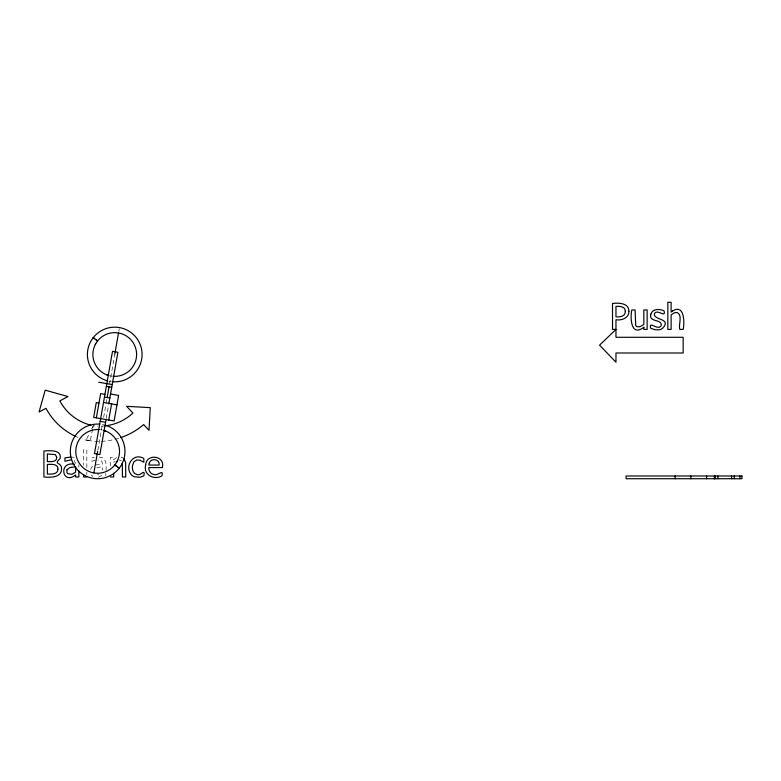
<?xml version="1.0" encoding="UTF-8"?>
<svg xmlns="http://www.w3.org/2000/svg" width="781" height="781" viewBox="0 0 781 781"><rect width="100%" height="100%" fill="white"/><g stroke="black" fill="none" stroke-linecap="round" stroke-linejoin="round"><path stroke-width="0.59" stroke-dasharray="3.9 2.93" d="M97.869 450.198L102.584 423.458M103.639 417.493L105.952 404.373M106.157 403.181L106.792 399.608M109.525 384.106L114.641 355.101M118.858 331.173L119.278 328.781M106.255 418.372L108.676 404.568M92.568 429.238L90.196 441.138L87.111 440.435A64.393 64.393 0 0 1 82.064 438.951M92.802 428.066L93.271 425.723A48.676 48.676 0 0 0 98.025 426.123M90.498 469.449L92.236 466.599L93.837 465.613M118.741 438.297A70.007 70.007 0 0 1 92.705 441.197L86.252 439.781L89.493 433.289M91.65 428.964L93.271 425.723M113.684 462.42L115.373 461.288M116.584 457.646L113.684 459.648L113.684 457.481L110.404 457.481L110.404 467.233M98.474 477.279L102.536 474.907L102.536 476.976M95.136 460.253L91.865 461.239L91.865 457.9L94.472 457.324M95.633 464.978L102.536 464.148L101.764 461.034L97.801 459.911M96.688 467.575L102.536 466.765L102.536 470.016M97.371 474.497L98.845 474.331M98.953 457.119C108.784 456.719 105.601 470.035 105.796 475.766M72.018 457.119L74.283 457.324M120.957 457.061L123.213 458.008M86.252 439.781L89.288 440.845M121.338 460.878L119.854 460.155A5.594 5.594 0 0 0 118.741 460.068M92.89 476.517L91.299 474.897M74.283 460.575L75.601 463.524M86.828 467.536L86.828 449.827L83.547 449.827L83.547 465.173M86.828 472.251L86.828 474.614M78.871 464.861L78.871 467.282M111.322 381.616A27.325 27.325 0 0 1 108.686 381.148M105.181 425.85A48.676 48.676 0 0 1 100.417 426.153M78.12 437.467A64.393 64.393 0 0 1 76.187 436.628M112.005 376.188A21.868 21.868 0 0 1 109.896 375.817M100.398 429.696A21.868 21.868 0 0 1 102.506 430.067M102.409 424.483A27.325 27.325 0 0 1 103.717 424.747"/><path stroke-width="1.17" d="M96.356 417.864L100.632 393.634L104.937 394.395M93.866 472.925L97.654 451.389M107.153 397.558L109.047 386.8M114.739 354.496L118.536 332.97M106.04 419.573L99.88 454.562L94.491 453.605L112.523 351.333L117.911 352.28L108.881 403.416M108.735 420.041L111.585 403.894M95.243 344.616L95.751 343.669M116.652 462.215L117.16 461.278M70.876 459.911L64.94 461.239L64.94 457.9L70.895 457.012M74.4 464.256C57.999 461.044 62.295 485.723 75.601 474.907L75.601 476.976L78.871 476.976L78.871 470.914M86.828 476.976L83.547 476.976L83.547 474.614M110.404 476.976L113.684 476.976L113.684 473.345M98.757 382.212L112.21 384.584M106.353 386.322L111.742 387.269M110.541 393.995L118.614 395.42L114.104 420.988L93.661 417.386L96.278 402.586L98.962 403.055M104.459 397.09L109.838 398.037M103.512 402.469L116.955 404.841M100.193 421.31L105.572 422.257M106.821 374.88L107.827 375.241M104.576 430.653L105.581 431.014M124.101 458.837L125.624 462.635L125.721 476.976L122.441 476.976L122.314 463.377M739.89 475.99L739.89 478.724M734.286 475.99L734.286 478.724M731.563 475.99L731.563 478.724M717.915 475.99L717.915 478.724M714.966 475.99L714.966 478.724M714.791 475.99L714.791 478.724M714.41 475.99L714.41 478.724M706.551 475.99L706.551 478.724M690.843 475.99L690.843 478.724M675.126 475.99L675.126 478.724M107.387 380.825A27.325 27.325 0 0 1 94.394 336.26A27.325 27.325 0 0 1 140.102 344.314A27.325 27.325 0 0 1 112.659 381.753M105.015 425.079A27.325 27.325 0 0 1 118.009 469.635A27.325 27.325 0 0 1 72.301 461.571A27.325 27.325 0 0 1 99.743 424.142M105.181 425.85A48.676 48.676 0 0 0 132.926 413.071L126.639 406.325L150.274 407.643L149.005 430.311L143.645 424.571A70.007 70.007 0 0 1 120.918 437.585M90.938 425.196A48.676 48.676 0 0 1 59.844 400.907L67.976 396.563L45.191 390.149L39.05 412.017L45.981 408.317A64.393 64.393 0 0 0 75.23 436.179M108.852 375.554A21.868 21.868 0 0 1 98.465 339.911A21.868 21.868 0 0 1 135.035 346.354A21.868 21.868 0 0 1 113.079 376.296M103.551 430.331A21.868 21.868 0 0 1 113.938 465.984A21.868 21.868 0 0 1 77.368 459.54A21.868 21.868 0 0 1 99.324 429.589M132.487 465.593C132.018 468.961 132.897 473.608 136.773 474.448C140.395 476.693 145.549 467.692 143.841 475.883L139.789 477.289L134.4 476.791A7.546 7.546 0 0 1 130.447 473.501C124.677 464.763 134.312 452.297 143.841 458.535L143.841 462.215L139.809 460.136L136.821 459.999L133.932 461.805L132.487 465.593M145.637 465.085C142.982 474.711 154.335 480.676 161.95 475.795C163.825 468.278 157.313 476.595 153.828 474.457C150.518 474.057 148.605 470.689 148.81 467.575L162.321 467.575C165.621 455.469 146.242 453.126 145.637 465.085M57.94 469.147C57.989 474.545 51.136 474.243 47.368 474.028L47.368 464.431C51.038 464.324 58.272 463.553 57.94 469.147M628.91 311.287C629.144 317.994 621.598 320.727 615.965 319.751L615.965 337.294L683.15 337.294L683.15 353.002L615.965 353.002L615.965 362.228L599.564 345.153L615.965 329.436L612.509 329.436L612.509 303.448C618.425 302.813 629.037 302.813 628.91 311.287M650.885 314.167C648.269 322.699 662.552 318.687 661.156 325.628C657.934 331.378 648.611 319.898 650.671 328.264L655.259 329.777L658.969 329.797A7.439 7.439 0 0 0 662.825 328.127C671.728 318.101 653.394 320.483 654.39 313.777C657.231 308.251 666.086 318.716 664.065 310.887C659.877 308.69 652.369 308.573 650.885 314.167M61.543 469C61.465 477.874 50.072 477.591 43.912 476.976L43.912 450.988C49.359 450.627 62.099 449.397 60.078 458.593C52.815 465.222 61.748 461.444 61.543 469M66.951 469.791L66.971 472.583L67.683 473.647L71.92 474.331L75.601 472.183L75.601 466.765L69.763 467.575L66.951 469.791M625.317 311.375C625.601 316.442 619.792 317.32 615.965 316.803L615.965 306.416C619.567 306.045 625.581 306.435 625.317 311.375M56.72 457.344C57.003 462.372 50.638 461.62 47.368 461.551L47.368 453.946L55.392 454.62L56.72 457.344M149.298 462.889L148.81 465.056L159.129 465.056C160.076 459.062 151.172 457.695 149.298 462.889M93.242 337.626L94.999 338.974L93.251 337.636M95.741 339.52L97.547 341.004L95.741 339.52M114.856 464.89L116.662 466.374L114.856 464.89M117.423 466.901L118.175 467.497L117.423 466.901M119.171 468.239L118.312 467.604L119.171 468.239M672.568 310.945L671.113 312.107L671.113 302.276L667.833 302.276L667.833 329.436L671.113 329.436L671.113 314.88L673.652 313.181A5.594 5.594 0 0 1 677.283 312.615C682.887 315.465 678.201 324.759 679.87 329.436L683.15 329.436C684.586 322.992 684.693 303.545 672.568 310.945M643.847 327.268C631.068 337.275 630.023 318.228 631.809 309.94L635.09 309.94L635.714 325.404A2.519 2.519 0 0 0 637.647 326.761L640.029 326.683L643.847 324.496L643.847 309.94L647.137 309.94L647.137 329.436L643.847 329.436L643.847 327.268M741.95 475.99L626.069 475.99L626.069 478.724L741.95 478.724L741.95 475.99"/></g></svg>
